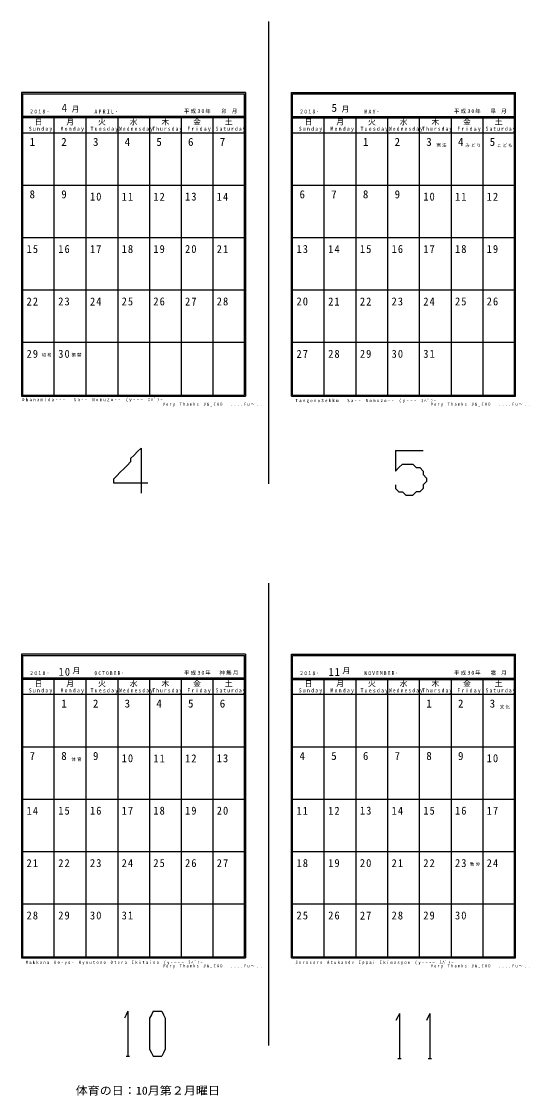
# Model space of a CAD drawing. Units: millimetres on the paper. Extents: x -557 to 578, y -402 to 385.
# Drawn here: x 33 to 259, y -107.2 to 384.7 of the extents above; entities that cross this region are included whole.
import ezdxf
from ezdxf.enums import TextEntityAlignment as Align

# ---------------------------------------------------------------- set-up
doc = ezdxf.new("R2010")
doc.units = ezdxf.units.MM
for name, color, linetype in [('0-0_予定書込み', 7, 'Continuous'), ('0-6_日付等', 7, 'Continuous'), ('0-D_ちょっと一言', 7, 'Continuous'), ('0-E_年', 7, 'Continuous'), ('0-F_枠等', 7, 'Continuous')]:
    doc.layers.add(name, color=color, linetype=linetype)
doc.styles.add('ＭＳ 明朝', font='')
doc.styles.get('ＭＳ 明朝').set_extended_font_data('MS Mincho')

msp = doc.modelspace()

# ---------------------------------------------------------------- linework, layer by layer
at = {"layer": '0-F_枠等'}
for p, q in [((145.99, 384.7), (145.99, 172.98)), ((33.49, 351.619), (134.99, 351.619)), ((33.49, 351.619), (33.49, 213.619)), ((134.99, 213.619), (134.99, 351.619)), ((135.49, 352.119), (135.49, 213.119)), ((156.49, 213.119), (156.49, 352.119)), ((156.49, 352.119), (258.99, 352.119)), ((156.99, 213.619), (156.99, 351.619)), ((156.99, 351.619), (258.49, 351.619)), ((258.49, 213.619), (258.49, 351.619)), ((258.99, 213.119), (258.99, 352.119)), ((134.99, 341.119), (33.49, 341.119)), ((134.99, 340.62), (33.49, 340.62)), ((47.99, 333.62), (47.99, 340.62)), ((62.49, 340.62), (62.49, 333.62)), ((76.99, 340.62), (76.99, 333.62)), ((91.49, 340.62), (91.49, 333.62)), ((105.99, 340.62), (105.99, 333.62)), ((120.49, 340.62), (120.49, 333.62)), ((156.99, 341.119), (258.49, 341.119)), ((156.99, 340.62), (258.49, 340.62)), ((171.49, 333.62), (171.49, 340.62)), ((185.99, 340.62), (185.99, 333.62)), ((200.49, 340.62), (200.49, 333.62)), ((214.99, 340.62), (214.99, 333.62)), ((229.49, 340.62), (229.49, 333.62)), ((243.99, 340.62), (243.99, 333.62)), ((134.99, 333.62), (33.49, 333.62)), ((258.49, 333.62), (156.99, 333.62)), ((32.99, 213.119), (135.49, 213.119)), ((33.49, 213.619), (134.99, 213.619)), ((156.49, 213.119), (258.99, 213.119)), ((156.99, 213.619), (258.49, 213.619)), ((145.99, 127.475), (145.99, -84.245)), ((33.49, 94.394), (134.99, 94.394)), ((33.49, 94.394), (33.49, -43.606)), ((134.99, -43.606), (134.99, 94.394)), ((135.49, 94.894), (135.49, -44.105)), ((156.49, -44.105), (156.49, 94.894)), ((156.49, 94.894), (258.99, 94.894)), ((156.99, -43.606), (156.99, 94.394)), ((156.99, 94.394), (258.49, 94.394)), ((258.49, -43.606), (258.49, 94.394)), ((258.99, -44.105), (258.99, 94.894)), ((134.99, 83.894), (33.49, 83.894)), ((156.99, 83.894), (258.49, 83.894)), ((134.99, 83.395), (33.49, 83.395)), ((47.99, 76.395), (47.99, 83.395)), ((62.49, 83.395), (62.49, 76.395)), ((76.99, 83.395), (76.99, 76.395)), ((91.49, 83.395), (91.49, 76.395)), ((105.99, 83.395), (105.99, 76.395)), ((120.49, 83.395), (120.49, 76.395)), ((156.99, 83.395), (258.49, 83.395)), ((171.49, 76.395), (171.49, 83.395)), ((185.99, 83.395), (185.99, 76.395)), ((200.49, 83.395), (200.49, 76.395)), ((214.99, 83.395), (214.99, 76.395)), ((229.49, 83.395), (229.49, 76.395)), ((243.99, 83.395), (243.99, 76.395)), ((134.99, 76.395), (33.49, 76.395)), ((258.49, 76.395), (156.99, 76.395)), ((32.99, -44.105), (135.49, -44.105)), ((33.49, -43.606), (134.99, -43.606)), ((156.49, -44.105), (258.99, -44.105)), ((156.99, -43.606), (258.49, -43.606))]:
    msp.add_line(p, q, dxfattribs=at)
at = {"layer": '0-F_枠等', "color": 4}
for p, q in [((47.99, 213.619), (47.99, 333.62)), ((62.49, 333.62), (62.49, 213.619)), ((76.99, 333.62), (76.99, 213.619)), ((91.49, 333.62), (91.49, 213.619)), ((105.99, 333.62), (105.99, 213.619)), ((120.49, 333.62), (120.49, 213.619)), ((171.49, 213.619), (171.49, 333.62)), ((185.99, 333.62), (185.99, 213.619)), ((200.49, 333.62), (200.49, 213.619)), ((214.99, 333.62), (214.99, 213.619)), ((229.49, 333.62), (229.49, 213.619)), ((243.99, 333.62), (243.99, 213.619)), ((134.99, 309.62), (33.49, 309.62)), ((258.49, 309.62), (156.99, 309.62)), ((134.99, 285.619), (33.49, 285.619)), ((258.49, 285.619), (156.99, 285.619)), ((134.99, 261.62), (33.49, 261.62)), ((258.49, 261.62), (156.99, 261.62)), ((134.99, 237.62), (33.49, 237.62)), ((258.49, 237.62), (156.99, 237.62)), ((47.99, -43.606), (47.99, 76.395)), ((62.49, 76.395), (62.49, -43.606)), ((76.99, 76.395), (76.99, -43.606)), ((91.49, 76.395), (91.49, -43.606)), ((105.99, 76.395), (105.99, -43.606)), ((120.49, 76.395), (120.49, -43.606)), ((171.49, -43.606), (171.49, 76.395)), ((185.99, 76.395), (185.99, -43.606)), ((200.49, 76.395), (200.49, -43.606)), ((214.99, 76.395), (214.99, -43.606)), ((229.49, 76.395), (229.49, -43.606)), ((243.99, 76.395), (243.99, -43.606)), ((134.99, 52.395), (33.49, 52.395)), ((258.49, 52.395), (156.99, 52.395)), ((134.99, 28.394), (33.49, 28.394)), ((258.49, 28.394), (156.99, 28.394)), ((134.99, 4.395), (33.49, 4.395)), ((258.49, 4.395), (156.99, 4.395)), ((134.99, -19.605), (33.49, -19.605)), ((258.49, -19.605), (156.99, -19.605))]:
    msp.add_line(p, q, dxfattribs=at)
at = {"layer": '0-F_枠等', "color": 3}
for p, q in [((87.665, 189.303), (87.665, 168.737)), ((204.083, 188.275), (216.74, 188.275)), ((204.083, 188.275), (204.083, 178.783)), ((207.247, 181.947), (211.994, 181.947)), ((81.63, -68.625), (81.63, -89.191)), ((93.179, -68.625), (97.134, -68.625)), ((91.597, -71.789), (91.597, -86.027)), ((98.716, -71.789), (98.716, -86.027)), ((205.879, -69.626), (205.879, -90.193)), ((219.801, -69.626), (219.801, -90.193)), ((80.839, -89.191), (82.421, -89.191)), ((93.179, -89.191), (97.134, -89.191)), ((205.088, -90.193), (206.67, -90.193)), ((219.01, -90.193), (220.592, -90.193))]:
    msp.add_line(p, q, dxfattribs=at)
at = {"layer": '0-F_枠等'}
for points in [[(135.49, 352.119), (32.99, 352.119), (32.99, 213.119)], [(135.49, 94.894), (32.99, 94.894), (32.99, -44.105)]]:
    msp.add_lwpolyline(points, dxfattribs=at)
at = {"layer": '0-F_枠等', "color": 3}
for points in [[(87.665, 189.303), (86.083, 187.722), (84.501, 186.14), (82.919, 184.558), (82.919, 182.975), (81.337, 181.394), (79.755, 179.811), (78.173, 178.229), (76.59, 176.647), (75.009, 175.066), (75.009, 173.483), (90.829, 173.483)], [(207.247, 181.947), (205.665, 180.365), (204.083, 178.783)], [(211.994, 181.947), (213.575, 180.365), (215.158, 180.365), (216.74, 178.783), (216.74, 177.201), (218.322, 175.619), (218.322, 174.038), (216.74, 172.455), (216.74, 170.873), (215.158, 169.291), (213.575, 169.291), (211.994, 167.709)], [(204.083, 172.455), (204.083, 170.873), (205.665, 169.291), (207.247, 169.291), (208.829, 167.709), (211.994, 167.709)], [(81.63, -68.625), (80.839, -70.207), (80.048, -71.789)], [(93.179, -68.625), (92.388, -70.207), (91.597, -71.789)], [(97.134, -68.625), (97.925, -70.207), (98.716, -71.789)], [(205.879, -69.626), (205.088, -71.208), (204.297, -72.79)], [(219.801, -69.626), (219.01, -71.208), (218.219, -72.79)], [(91.597, -86.027), (92.388, -87.609), (93.179, -89.191)], [(98.716, -86.027), (97.925, -87.609), (97.134, -89.191)]]:
    msp.add_lwpolyline(points, dxfattribs=at)

# ---------------------------------------------------------------- texts
at = {"layer": '0-0_予定書込み', "style": 'ＭＳ 明朝', "width": 1.1}
msp.add_text(' 体育の日：10月第２月曜日', height=3.666, dxfattribs=at).set_placement((55.034, -107.884), align=Align.BOTTOM_LEFT)
at = {"layer": '0-6_日付等', "color": 6, "style": 'ＭＳ 明朝'}
for s, p in [('1', (36.682, 326.619)), ('3', (218.182, 326.619)), ('4', (232.682, 326.62)), ('5', (247.182, 326.619)), ('8', (36.682, 302.619)), ('6', (160.182, 302.62)), ('3', (247.182, 69.395)), ('7', (36.682, 45.395)), ('8', (51.182, 45.395)), ('4', (160.182, 45.395))]:
    msp.add_text(s, height=3.666, dxfattribs=at).set_placement(p, align=Align.BOTTOM_LEFT)
at = {"layer": '0-6_日付等', "style": 'ＭＳ 明朝'}
for s, p in [('2', (51.182, 326.619)), ('3', (65.682, 326.619)), ('4', (80.182, 326.619)), ('5', (94.682, 326.619)), ('6', (109.182, 326.619)), ('1', (189.182, 326.619)), ('2', (203.682, 326.619)), ('9', (51.182, 302.619)), ('7', (174.682, 302.62)), ('8', (189.182, 302.62)), ('9', (203.682, 302.62)), ('1', (51.182, 69.395)), ('2', (65.682, 69.395)), ('3', (80.182, 69.394)), ('4', (94.682, 69.394)), ('5', (109.182, 69.395)), ('1', (218.182, 69.395)), ('2', (232.682, 69.395)), ('9', (65.682, 45.395)), ('5', (174.682, 45.395)), ('6', (189.182, 45.395)), ('7', (203.682, 45.394)), ('8', (218.182, 45.395)), ('9', (232.682, 45.395))]:
    msp.add_text(s, height=3.666, dxfattribs=at).set_placement(p, align=Align.BOTTOM_LEFT)
at = {"layer": '0-6_日付等', "color": 3, "style": 'ＭＳ 明朝'}
for s, p in [('7', (123.682, 326.62)), ('6', (123.682, 69.394))]:
    msp.add_text(s, height=3.666, dxfattribs=at).set_placement(p, align=Align.BOTTOM_LEFT)
at = {"layer": '0-6_日付等', "attachment_point": 7, "style": 'ＭＳ 明朝'}
for s, insert, char_height in [('\\T1.25;憲法', (222.798, 327.119), 1.466), ('\\T1.25;みどり', (236.048, 327.12), 1.466), ('\\T1.25;こども', (250.548, 327.119), 1.466), ('\\T1.21;\\W0.95;10', (64.307, 302.619), 3.666), ('\\T1.21;\\W0.95;11', (78.807, 302.619), 3.666), ('\\T1.21;\\W0.95;12', (93.307, 302.619), 3.666), ('\\T1.21;\\W0.95;13', (107.807, 302.619), 3.666), ('\\T1.21;\\W0.95;10', (216.807, 302.62), 3.666), ('\\T1.21;\\W0.95;11', (231.307, 302.62), 3.666), ('\\T1.21;\\W0.95;16', (49.807, 278.619), 3.666), ('\\T1.21;\\W0.95;17', (64.307, 278.619), 3.666), ('\\T1.21;\\W0.95;18', (78.807, 278.619), 3.666), ('\\T1.21;\\W0.95;19', (93.307, 278.619), 3.666), ('\\T1.21;\\W0.95;20', (107.807, 278.619), 3.666), ('\\T1.21;\\W0.95;14', (173.307, 278.62), 3.666), ('\\T1.21;\\W0.95;15', (187.807, 278.62), 3.666), ('\\T1.21;\\W0.95;16', (202.307, 278.62), 3.666), ('\\T1.21;\\W0.95;17', (216.807, 278.62), 3.666), ('\\T1.21;\\W0.95;18', (231.307, 278.62), 3.666), ('\\T1.21;\\W0.95;23', (49.807, 254.619), 3.666), ('\\T1.21;\\W0.95;24', (64.307, 254.619), 3.666), ('\\T1.21;\\W0.95;25', (78.807, 254.619), 3.666), ('\\T1.21;\\W0.95;26', (93.307, 254.62), 3.666), ('\\T1.21;\\W0.95;27', (107.807, 254.62), 3.666), ('\\T1.21;\\W0.95;21', (173.307, 254.62), 3.666), ('\\T1.21;\\W0.95;22', (187.807, 254.62), 3.666), ('\\T1.21;\\W0.95;23', (202.307, 254.62), 3.666), ('\\T1.21;\\W0.95;24', (216.807, 254.62), 3.666), ('\\T1.21;\\W0.95;25', (231.307, 254.62), 3.666), ('\\T1.36;\\W0.9;\\~\\~昭和', (39.424, 231.119), 1.466), ('\\T1.25;振替', (55.798, 231.119), 1.466), ('\\T1.21;\\W0.95;28', (173.307, 230.62), 3.666), ('\\T1.21;\\W0.95;29', (187.807, 230.62), 3.666), ('\\T1.21;\\W0.95;30', (202.307, 230.62), 3.666), ('\\T1.21;\\W0.95;31', (216.807, 230.62), 3.666), ('\\T1.25;文化', (251.798, 69.894), 1.466), ('\\T1.25;体育', (55.798, 45.895), 1.466), ('\\T1.21;\\W0.95;10', (78.807, 45.394), 3.666), ('\\T1.21;\\W0.95;11', (93.307, 45.395), 3.666), ('\\T1.21;\\W0.95;12', (107.807, 45.395), 3.666), ('\\T1.21;\\W0.95;15', (49.807, 21.395), 3.666), ('\\T1.21;\\W0.95;16', (64.307, 21.395), 3.666), ('\\T1.21;\\W0.95;17', (78.807, 21.395), 3.666), ('\\T1.21;\\W0.95;18', (93.307, 21.395), 3.666), ('\\T1.21;\\W0.95;19', (107.807, 21.395), 3.666), ('\\T1.21;\\W0.95;12', (173.307, 21.395), 3.666), ('\\T1.21;\\W0.95;13', (187.807, 21.395), 3.666), ('\\T1.21;\\W0.95;14', (202.307, 21.395), 3.666), ('\\T1.21;\\W0.95;15', (216.807, 21.395), 3.666), ('\\T1.21;\\W0.95;16', (231.307, 21.395), 3.666), ('\\T1.21;\\W0.95;22', (49.807, -2.605), 3.666), ('\\T1.21;\\W0.95;23', (64.307, -2.605), 3.666), ('\\T1.21;\\W0.95;24', (78.807, -2.605), 3.666), ('\\T1.21;\\W0.95;25', (93.307, -2.605), 3.666), ('\\T1.21;\\W0.95;26', (107.807, -2.605), 3.666), ('\\T1.21;\\W0.95;19', (173.307, -2.605), 3.666), ('\\T1.21;\\W0.95;20', (187.807, -2.605), 3.666), ('\\T1.21;\\W0.95;21', (202.307, -2.605), 3.666), ('\\T1.21;\\W0.95;22', (216.807, -2.605), 3.666), ('\\T1.32;\\W0.95;\\~勤労', (236.673, -2.105), 1.466), ('\\T1.21;\\W0.95;29', (49.807, -26.605), 3.666), ('\\T1.21;\\W0.95;30', (64.307, -26.605), 3.666), ('\\T1.21;\\W0.95;31', (78.807, -26.605), 3.666), ('\\T1.21;\\W0.95;26', (173.308, -26.605), 3.666), ('\\T1.21;\\W0.95;27', (187.807, -26.605), 3.666), ('\\T1.21;\\W0.95;28', (202.307, -26.605), 3.666), ('\\T1.21;\\W0.95;29', (216.807, -26.605), 3.666), ('\\T1.21;\\W0.95;30', (231.307, -26.605), 3.666)]:
    msp.add_mtext(s, dxfattribs=dict(at, insert=insert, char_height=char_height))
at = {"layer": '0-6_日付等', "color": 3, "char_height": 3.666, "attachment_point": 7, "style": 'ＭＳ 明朝'}
for s, insert in [('\\T1.21;\\W0.95;14', (122.307, 302.62)), ('\\T1.21;\\W0.95;12', (245.807, 302.62)), ('\\T1.21;\\W0.95;21', (122.307, 278.62)), ('\\T1.21;\\W0.95;19', (245.807, 278.62)), ('\\T1.21;\\W0.95;28', (122.307, 254.62)), ('\\T1.21;\\W0.95;26', (245.807, 254.62)), ('\\T1.21;\\W0.95;13', (122.307, 45.395)), ('\\T1.21;\\W0.95;10', (245.807, 45.395)), ('\\T1.21;\\W0.95;20', (122.307, 21.395)), ('\\T1.21;\\W0.95;17', (245.807, 21.395)), ('\\T1.21;\\W0.95;27', (122.307, -2.605)), ('\\T1.21;\\W0.95;24', (245.807, -2.605))]:
    msp.add_mtext(s, dxfattribs=dict(at, insert=insert))
at = {"layer": '0-6_日付等', "color": 6, "char_height": 3.666, "attachment_point": 7, "style": 'ＭＳ 明朝'}
for s, insert in [('\\T1.21;\\W0.95;15', (35.307, 278.619)), ('\\T1.21;\\W0.95;13', (158.807, 278.62)), ('\\T1.21;\\W0.95;22', (35.307, 254.62)), ('\\T1.21;\\W0.95;20', (158.807, 254.62)), ('\\T1.21;\\W0.95;29', (35.307, 230.62)), ('\\T1.21;\\W0.95;30', (49.807, 230.62)), ('\\T1.21;\\W0.95;27', (158.807, 230.62)), ('\\T1.21;\\W0.95;14', (35.307, 21.395)), ('\\T1.21;\\W0.95;11', (158.807, 21.395)), ('\\T1.21;\\W0.95;21', (35.307, -2.605)), ('\\T1.21;\\W0.95;18', (158.807, -2.605)), ('\\T1.21;\\W0.95;23', (231.307, -2.605)), ('\\T1.21;\\W0.95;28', (35.307, -26.605)), ('\\T1.21;\\W0.95;25', (158.807, -26.605))]:
    msp.add_mtext(s, dxfattribs=dict(at, insert=insert))
at = {"layer": '0-D_ちょっと一言', "char_height": 1.466, "attachment_point": 7, "style": 'ＭＳ 明朝'}
for s, insert in [('\\T1.57;\\W0.9;Ohanamida---\\~\\~Sa--\\~Nomuzo--\\~(y-~~\\~ｽﾊﾟｧｰ', (33.265, 210.38)), ('\\T1.57;\\W0.9;TangonoSekku\\~\\~Sa--\\~Nomuzo--\\~(y-~~\\~ｽﾊﾟｧｰ', (158.343, 209.883)), ('\\T1.62;\\W0.8;Very\\~Thanks\\~JW_CAD\\~\\~....Fu～..', (97.604, 208.283)), ('\\T1.62;\\W0.8;Very\\~Thanks\\~JW_CAD\\~\\~....Fu～..', (220.219, 208.283)), ('\\T1.59;\\W0.85;Makkana\\~Ko-yo-\\~Kyoutono\\~Otera\\~Ikitaina\\~(y-~~~\\~ｽﾊﾟｧｰ', (34.929, -47.342)), ('\\T1.62;\\W0.8;Very\\~Thanks\\~JW_CAD\\~\\~....Fu～..', (97.604, -48.942)), ('\\T1.58;\\W0.85;Sorosoro\\~Atukande\\~Ippai\\~Ikimasyou\\~(y-~~~\\~ｽﾊﾟｧｰ', (158.343, -47.342)), ('\\T1.62;\\W0.8;Very\\~Thanks\\~JW_CAD\\~\\~....Fu～..', (220.219, -48.942))]:
    msp.add_mtext(s, dxfattribs=dict(at, insert=insert))
at = {"layer": '0-E_年', "char_height": 1.833, "attachment_point": 7, "style": 'ＭＳ 明朝'}
for s, insert in [('\\T1.48;\\W0.85;2018･', (36.972, 342.534)), ('\\T1.26;\\W0.95;平成30年', (107.347, 342.534)), ('\\T1.48;\\W0.85;2018･', (160.472, 342.534)), ('\\T1.26;\\W0.95;平成30年', (230.847, 342.534)), ('\\T1.48;\\W0.85;2018･', (36.972, 85.309)), ('\\T1.26;\\W0.95;平成30年', (107.347, 85.309)), ('\\T1.48;\\W0.85;2018･', (160.472, 85.309)), ('\\T1.26;\\W0.95;平成30年', (230.847, 85.309))]:
    msp.add_mtext(s, dxfattribs=dict(at, insert=insert))
at = {"layer": '0-F_枠等', "style": 'ＭＳ 明朝'}
for s, height, p in [('4', 3.666, (51.332, 342.22)), ('月', 2.566, (55.892, 342.534)), ('5', 3.666, (174.832, 342.222)), ('月', 2.566, (179.392, 342.534)), ('月', 2.566, (53.49, 336.62)), ('火', 2.566, (67.99, 336.62)), ('水', 2.566, (82.49, 336.62)), ('木', 2.566, (96.99, 336.62)), ('金', 2.566, (111.49, 336.62)), ('月', 2.566, (176.99, 336.62)), ('火', 2.566, (191.49, 336.62)), ('水', 2.566, (205.99, 336.62)), ('木', 2.566, (220.49, 336.62)), ('金', 2.566, (234.99, 336.62)), ('月', 2.566, (56.298, 85.31)), ('月', 2.566, (179.798, 85.31)), ('月', 2.566, (53.49, 79.395)), ('火', 2.566, (67.99, 79.395)), ('水', 2.566, (82.49, 79.395)), ('木', 2.566, (96.99, 79.395)), ('金', 2.566, (111.49, 79.395)), ('月', 2.566, (176.99, 79.395)), ('火', 2.566, (191.49, 79.395)), ('水', 2.566, (205.99, 79.395)), ('木', 2.566, (220.49, 79.395)), ('金', 2.566, (234.99, 79.395))]:
    msp.add_text(s, height=height, dxfattribs=at).set_placement(p, align=Align.BOTTOM_LEFT)
at = {"layer": '0-F_枠等', "color": 6, "style": 'ＭＳ 明朝'}
for p in [(38.99, 336.62), (162.49, 336.62), (38.99, 79.395), (162.49, 79.395)]:
    msp.add_text('日', height=2.566, dxfattribs=at).set_placement(p, align=Align.BOTTOM_LEFT)
at = {"layer": '0-F_枠等', "color": 3, "style": 'ＭＳ 明朝'}
for p in [(125.99, 336.62), (249.49, 336.62), (125.99, 79.395), (249.49, 79.395)]:
    msp.add_text('土', height=2.566, dxfattribs=at).set_placement(p, align=Align.BOTTOM_LEFT)
at = {"layer": '0-F_枠等', "attachment_point": 7, "style": 'ＭＳ 明朝'}
for s, insert, char_height in [('\\T1.48;\\W0.85;APRIL･', (66.392, 342.534), 1.833), ('\\T1.25;\\W0.95;卯\\~月', (124.383, 342.534), 1.833), ('\\T1.47;\\W0.85;MAY･', (189.892, 342.534), 1.833), ('\\T1.25;\\W0.95;皐\\~月', (247.597, 342.534), 1.833), ('\\T1.48;\\W0.85;Monday', (50.865, 334.12), 1.833), ('\\T1.48;\\W0.85;Tuesday', (64.615, 334.12), 1.833), ('\\T1.49;\\W0.8;Wednesday', (77.615, 334.12), 1.833), ('\\T1.48;\\W0.8;Thursday', (92.865, 334.12), 1.833), ('\\T1.48;\\W0.85;Friday', (108.865, 334.12), 1.833), ('\\T1.48;\\W0.85;Monday', (174.365, 334.12), 1.833), ('\\T1.48;\\W0.85;Tuesday', (188.115, 334.12), 1.833), ('\\T1.49;\\W0.8;Wednesday', (201.115, 334.12), 1.833), ('\\T1.48;\\W0.8;Thursday', (216.365, 334.12), 1.833), ('\\T1.48;\\W0.85;Friday', (232.365, 334.12), 1.833), ('\\T1.21;\\W0.95;10', (49.957, 84.995), 3.666), ('\\T1.21;\\W0.95;11', (173.457, 84.997), 3.666), ('\\T1.48;\\W0.8;OCTOBER･', (66.392, 85.31), 1.833), ('\\T1.2;神無月', (123.49, 85.31), 1.833), ('\\T1.49;\\W0.8;NOVEMBER･', (189.892, 85.31), 1.833), ('\\T1.25;\\W0.95;霜\\~月', (247.597, 85.31), 1.833), ('\\T1.48;\\W0.85;Monday', (50.865, 76.895), 1.833), ('\\T1.48;\\W0.85;Tuesday', (64.615, 76.895), 1.833), ('\\T1.49;\\W0.8;Wednesday', (77.615, 76.895), 1.833), ('\\T1.48;\\W0.8;Thursday', (92.865, 76.895), 1.833), ('\\T1.48;\\W0.85;Friday', (108.865, 76.895), 1.833), ('\\T1.48;\\W0.85;Monday', (174.365, 76.895), 1.833), ('\\T1.48;\\W0.85;Tuesday', (188.115, 76.895), 1.833), ('\\T1.49;\\W0.8;Wednesday', (201.115, 76.895), 1.833), ('\\T1.48;\\W0.8;Thursday', (216.365, 76.895), 1.833), ('\\T1.48;\\W0.85;Friday', (232.365, 76.895), 1.833)]:
    msp.add_mtext(s, dxfattribs=dict(at, insert=insert, char_height=char_height))
at = {"layer": '0-F_枠等', "color": 6, "char_height": 1.833, "attachment_point": 7, "style": 'ＭＳ 明朝'}
for insert in [(36.365, 334.12), (159.865, 334.12), (36.365, 76.895), (159.865, 76.895)]:
    msp.add_mtext('\\T1.48;\\W0.85;Sunday', dxfattribs=dict(at, insert=insert))
at = {"layer": '0-F_枠等', "color": 3, "char_height": 1.833, "attachment_point": 7, "style": 'ＭＳ 明朝'}
for insert in [(121.865, 334.12), (245.365, 334.12), (121.865, 76.895), (245.365, 76.895)]:
    msp.add_mtext('\\T1.48;\\W0.8;Saturday', dxfattribs=dict(at, insert=insert))

doc.saveas('drawing.dxf')
